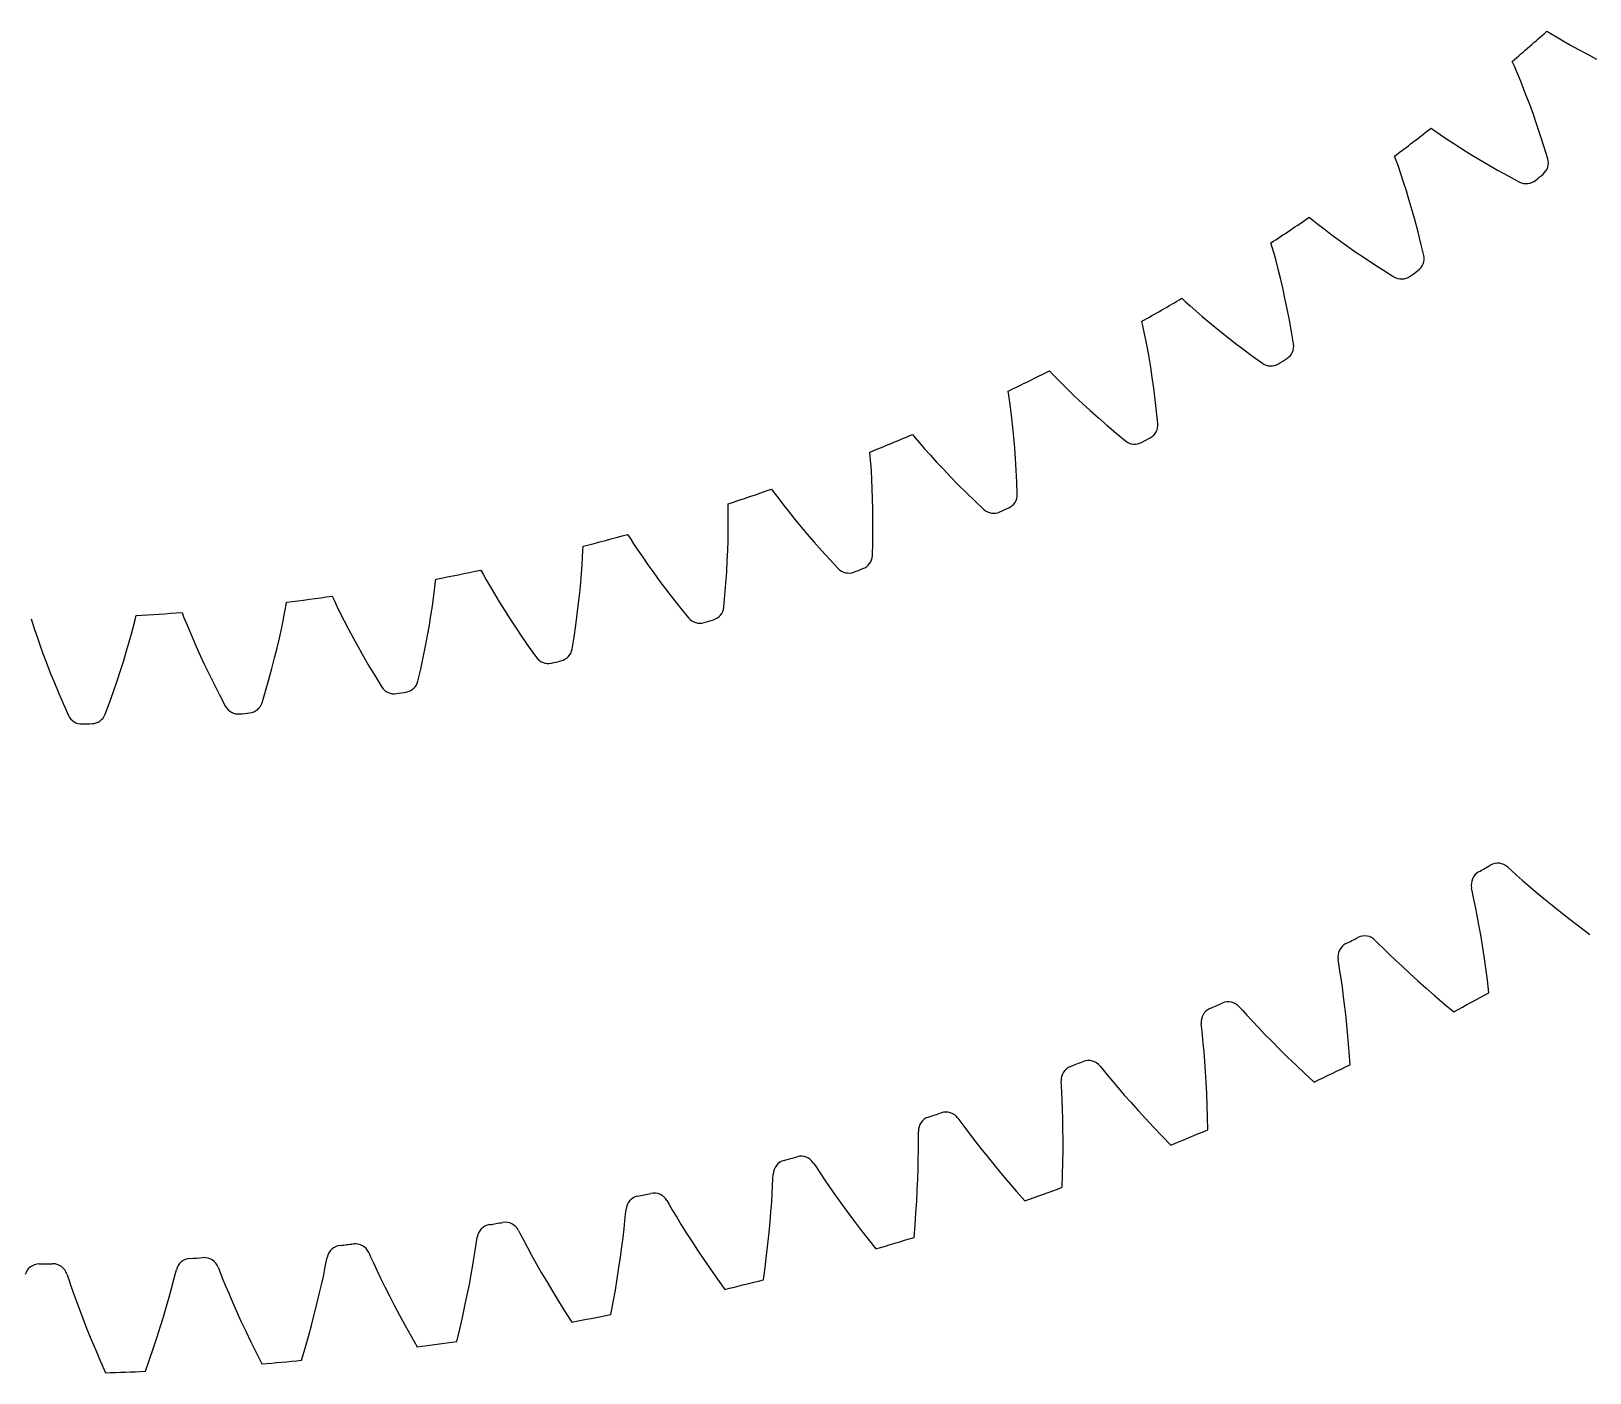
# Model space of a CAD drawing. Header units: millimetres. Extents: x -62 to 62, y -62 to 62.
# Drawn here: x 0.47 to 32.27, y -62.47 to -35.09 of the extents above; entities that cross this region are included whole.
import ezdxf

# ---------------------------------------------------------------- set-up
doc = ezdxf.new("R2010")
doc.units = ezdxf.units.MM

msp = doc.modelspace()

# ---------------------------------------------------------------- linework, layer by layer
at = {"layer": 'thin_ring_external'}
for p, q in [((30.599969, -52.150093), (30.671018, -52.212879)), ((30.671018, -52.212879), (30.773781, -52.305325)), ((30.773781, -52.305325), (30.89503, -52.412638)), ((30.89503, -52.412638), (31.030671, -52.530536)), ((29.882171, -52.66832), (29.863321, -52.575397)), ((29.91085, -52.803539), (29.882171, -52.66832)), ((31.030671, -52.530536), (31.178614, -52.656663)), ((31.178614, -52.656663), (31.337579, -52.789473)), ((31.337579, -52.789473), (31.506705, -52.927847)), ((29.943161, -52.962199), (29.91085, -52.803539)), ((29.977443, -53.138617), (29.943161, -52.962199)), ((31.506705, -52.927847), (31.685372, -53.070924)), ((31.685372, -53.070924), (31.873117, -53.218014)), ((30.012701, -53.329803), (29.977443, -53.138617)), ((30.048235, -53.533877), (30.012701, -53.329803)), ((31.873117, -53.218014), (32.06958, -53.368545)), ((32.06958, -53.368545), (32.274476, -53.522034)), ((27.897238, -53.644519), (27.964988, -53.710851)), ((27.964988, -53.710851), (28.062898, -53.808424)), ((30.083508, -53.74953), (30.048235, -53.533877)), ((30.118082, -53.975799), (30.083508, -53.74953)), ((27.153916, -54.125419), (27.139835, -54.031654)), ((28.062898, -53.808424), (28.178508, -53.921787)), ((28.178508, -53.921787), (28.307953, -54.046457)), ((28.307953, -54.046457), (28.449263, -54.179974)), ((30.151593, -54.211936), (30.118082, -53.975799)), ((27.175653, -54.261926), (27.153916, -54.125419)), ((27.199821, -54.422029), (27.175653, -54.261926)), ((28.449263, -54.179974), (28.601239, -54.320728)), ((28.601239, -54.320728), (28.763079, -54.467557)), ((30.183726, -54.457344), (30.151593, -54.211936)), ((27.22505, -54.599967), (27.199821, -54.422029)), ((27.2505, -54.792704), (27.22505, -54.599967)), ((28.763079, -54.467557), (28.934207, -54.61957)), ((28.934207, -54.61957), (29.114197, -54.776054)), ((30.214203, -54.711534), (30.183726, -54.457344)), ((25.121727, -54.998993), (25.186002, -55.068697)), ((27.275568, -54.998325), (27.2505, -54.792704)), ((27.299782, -55.215499), (27.275568, -54.998325)), ((29.114197, -54.776054), (29.302718, -54.936421)), ((29.302718, -54.936421), (29.499509, -55.100172)), ((25.186002, -55.068697), (25.278801, -55.171142)), ((25.278801, -55.171142), (25.388473, -55.290261)), ((25.388473, -55.290261), (25.511383, -55.421377)), ((27.322758, -55.443238), (27.299782, -55.215499)), ((24.354819, -55.44131), (24.345545, -55.346949)), ((24.369558, -55.578749), (24.354819, -55.44131)), ((24.385519, -55.739877), (24.369558, -55.578749)), ((25.511383, -55.421377), (25.645691, -55.561936)), ((25.645691, -55.561936), (25.790282, -55.710266)), ((27.344168, -55.680778), (27.322758, -55.443238)), ((24.401629, -55.918872), (24.385519, -55.739877)), ((24.417205, -56.112657), (24.401629, -55.918872)), ((25.790282, -55.710266), (25.944413, -55.865167)), ((25.944413, -55.865167), (26.107557, -56.025719)), ((27.363729, -55.927506), (27.344168, -55.680778)), ((27.381187, -56.182921), (27.363729, -55.927506)), ((22.280676, -56.20998), (22.341308, -56.282875)), ((22.341308, -56.282875), (22.428755, -56.389925)), ((24.431741, -56.31929), (24.417205, -56.112657)), ((26.107557, -56.025719), (26.279321, -56.19119)), ((26.279321, -56.19119), (26.459408, -56.360974)), ((21.492183, -56.612562), (21.487739, -56.51785)), ((21.499885, -56.750574), (21.492183, -56.612562)), ((22.428755, -56.389925), (22.532201, -56.514488)), ((22.532201, -56.514488), (22.648256, -56.65171)), ((24.444835, -56.537417), (24.431741, -56.31929)), ((24.456153, -56.766032), (24.444835, -56.537417)), ((26.459408, -56.360974), (26.647581, -56.534559)), ((21.507598, -56.912307), (21.499885, -56.750574)), ((21.514548, -57.09189), (21.507598, -56.912307)), ((22.648256, -56.65171), (22.775212, -56.798943)), ((22.775212, -56.798943), (22.912041, -56.954462)), ((24.465406, -57.004355), (24.456153, -56.766032)), ((21.520209, -57.286218), (21.514548, -57.09189)), ((22.912041, -56.954462), (23.058062, -57.117031)), ((23.058062, -57.117031), (23.212794, -57.285704)), ((24.472342, -57.25176), (24.465406, -57.004355)), ((18.573477, -57.636117), (18.573875, -57.541303)), ((19.381497, -57.274322), (19.438328, -57.350218)), ((19.438328, -57.350218), (19.520195, -57.461593)), ((19.520195, -57.461593), (19.617146, -57.591276)), ((21.524175, -57.493324), (21.520209, -57.286218)), ((21.526114, -57.711834), (21.524175, -57.493324)), ((23.212794, -57.285704), (23.375886, -57.45973)), ((23.375886, -57.45973), (23.547068, -57.638487)), ((24.476737, -57.507733), (24.472342, -57.25176)), ((18.574122, -57.774343), (18.573477, -57.636117)), ((18.573567, -57.936259), (18.574122, -57.774343)), ((19.617146, -57.591276), (19.726043, -57.734244)), ((19.726043, -57.734244), (19.845315, -57.887767)), ((21.525744, -57.940729), (21.526114, -57.711834)), ((23.547068, -57.638487), (23.726133, -57.821455)), ((16.431754, -58.189241), (16.484635, -58.26794)), ((18.567068, -58.310326), (18.571338, -58.115963)), ((18.571338, -58.115963), (18.573567, -57.936259)), ((19.845315, -57.887767), (19.974025, -58.050071)), ((19.974025, -58.050071), (20.111554, -58.219883)), ((21.517111, -58.426651), (21.522816, -58.179214)), ((21.522816, -58.179214), (21.525744, -57.940729)), ((15.599901, -58.647385), (15.606315, -58.509307)), ((15.606315, -58.509307), (15.611553, -58.414636)), ((16.484635, -58.26794), (16.560709, -58.38335)), ((16.560709, -58.38335), (16.650912, -58.517814)), ((16.650912, -58.517814), (16.752367, -58.666157)), ((18.551234, -58.735689), (18.560455, -58.517364)), ((18.560455, -58.517364), (18.567068, -58.310326)), ((20.111554, -58.219883), (20.257473, -58.396237)), ((20.257473, -58.396237), (20.411466, -58.578363)), ((21.508429, -58.682514), (21.517111, -58.426651)), ((15.579677, -58.988417), (15.591079, -58.809062)), ((15.591079, -58.809062), (15.599901, -58.647385)), ((16.752367, -58.666157), (16.863644, -58.82557)), ((16.863644, -58.82557), (16.983899, -58.994233)), ((18.539177, -58.964266), (18.551234, -58.735689)), ((20.411466, -58.578363), (20.573297, -58.765628)), ((20.573297, -58.765628), (20.742786, -58.9575)), ((12.598437, -59.229853), (12.608503, -59.135573)), ((13.439142, -58.952352), (13.487936, -59.033649)), ((13.487936, -59.033649), (13.558018, -59.152792)), ((13.558018, -59.152792), (13.641237, -59.291687)), ((15.565489, -59.182309), (15.579677, -58.988417)), ((16.983899, -58.994233), (17.112578, -59.170847)), ((18.524076, -59.20229), (18.539177, -58.964266)), ((12.567915, -59.528438), (12.584981, -59.367423)), ((12.584981, -59.367423), (12.598437, -59.229853)), ((13.641237, -59.291687), (13.734985, -59.445016)), ((13.734985, -59.445016), (13.837978, -59.609903)), ((15.527956, -59.606309), (15.548312, -59.388739)), ((15.548312, -59.388739), (15.565489, -59.182309)), ((17.112578, -59.170847), (17.249301, -59.354421)), ((17.249301, -59.354421), (17.393794, -59.544173)), ((18.484009, -59.704199), (18.505743, -59.449113)), ((18.505743, -59.449113), (18.524076, -59.20229)), ((9.557692, -59.795875), (9.572558, -59.702232)), ((10.41147, -59.561662), (10.456049, -59.645345)), ((10.456049, -59.645345), (10.519955, -59.767911)), ((10.519955, -59.767911), (10.595974, -59.910874)), ((12.523301, -59.899892), (12.54737, -59.706978)), ((12.54737, -59.706978), (12.567915, -59.528438)), ((13.837978, -59.609903), (13.949464, -59.784487)), ((13.949464, -59.784487), (14.068957, -59.96744)), ((15.504243, -59.833972), (15.527956, -59.606309)), ((17.393794, -59.544173), (17.545852, -59.739457)), ((17.545852, -59.739457), (17.705323, -59.939733)), ((7.356635, -60.015583), (7.396883, -60.101433)), ((7.396883, -60.101433), (7.454448, -60.227103)), ((9.482329, -60.26977), (9.511964, -60.092512)), ((9.511964, -60.092512), (9.537229, -59.932578)), ((9.537229, -59.932578), (9.557692, -59.795875)), ((10.595974, -59.910874), (10.681771, -60.06879)), ((10.681771, -60.06879), (10.77621, -60.238721)), ((12.464167, -60.321422), (12.495606, -60.105176)), ((12.495606, -60.105176), (12.523301, -59.899892)), ((14.068957, -59.96744), (14.196129, -60.157757)), ((15.446097, -60.31648), (15.477008, -60.070915)), ((15.477008, -60.070915), (15.504243, -59.833972)), ((3.409394, -60.458846), (3.433733, -60.367208)), ((4.282607, -60.312931), (4.318419, -60.400723)), ((4.318419, -60.400723), (4.369492, -60.529168)), ((6.431197, -60.499811), (6.464595, -60.341376)), ((6.464595, -60.341376), (6.492011, -60.205896)), ((6.492011, -60.205896), (6.51164, -60.113134)), ((7.454448, -60.227103), (7.523068, -60.37376)), ((7.523068, -60.37376), (7.600689, -60.535851)), ((9.448441, -60.461204), (9.482329, -60.26977)), ((10.77621, -60.238721), (10.878636, -60.418769)), ((10.878636, -60.418769), (10.988632, -60.607585)), ((12.42886, -60.547578), (12.464167, -60.321422)), ((14.196129, -60.157757), (14.330744, -60.354638)), ((14.330744, -60.354638), (14.472633, -60.557432)), ((15.411365, -60.570123), (15.446097, -60.31648)), ((1.197406, -60.452928), (1.228689, -60.542435)), ((1.228689, -60.542435), (1.273137, -60.67332)), ((1.273137, -60.67332), (1.326442, -60.826212)), ((3.333651, -60.749274), (3.375096, -60.59275)), ((3.375096, -60.59275), (3.409394, -60.458846)), ((4.369492, -60.529168), (4.430534, -60.679138)), ((4.430534, -60.679138), (4.499778, -60.844981)), ((6.348931, -60.864778), (6.39255, -60.675325)), ((6.39255, -60.675325), (6.431197, -60.499811)), ((7.600689, -60.535851), (7.686328, -60.710382)), ((7.686328, -60.710382), (7.779427, -60.895426)), ((9.367861, -60.879164), (9.4103, -60.664806)), ((9.4103, -60.664806), (9.448441, -60.461204)), ((10.988632, -60.607585), (11.10592, -60.804147)), ((12.389562, -60.782821), (12.42886, -60.547578)), ((14.472633, -60.557432), (14.621669, -60.765589)), ((1.326442, -60.826212), (1.387127, -60.995374)), ((1.387127, -60.995374), (1.45452, -61.177729)), ((3.232857, -61.109564), (3.286093, -60.922585)), ((3.286093, -60.922585), (3.333651, -60.749274)), ((4.499778, -60.844981), (4.576394, -61.023658)), ((4.576394, -61.023658), (4.659923, -61.213213)), ((6.300444, -61.066167), (6.348931, -60.864778)), ((7.779427, -60.895426), (7.879638, -61.089612)), ((9.321052, -61.103222), (9.367861, -60.879164)), ((11.10592, -60.804147), (11.230307, -61.007645)), ((11.230307, -61.007645), (11.361656, -61.217419)), ((12.298516, -61.278026), (12.346153, -61.026487)), ((12.346153, -61.026487), (12.389562, -60.782821)), ((1.45452, -61.177729), (1.528261, -61.371303)), ((1.528261, -61.371303), (1.608145, -61.574697)), ((3.11007, -61.517127), (3.174151, -61.308214)), ((3.174151, -61.308214), (3.232857, -61.109564)), ((4.659923, -61.213213), (4.750088, -61.412263)), ((6.188927, -61.499455), (6.247115, -61.278079)), ((6.247115, -61.278079), (6.300444, -61.066167)), ((7.879638, -61.089612), (7.986737, -61.291906)), ((7.986737, -61.291906), (8.100571, -61.50149)), ((9.213999, -61.577283), (9.269794, -61.336151)), ((9.269794, -61.336151), (9.321052, -61.103222)), ((11.361656, -61.217419), (11.499869, -61.432915)), ((1.608145, -61.574697), (1.694054, -61.786859)), ((3.040655, -61.735242), (3.11007, -61.517127)), ((4.750088, -61.412263), (4.846717, -61.619762)), ((4.846717, -61.619762), (4.949701, -61.834885)), ((6.125842, -61.729463), (6.188927, -61.499455)), ((8.100571, -61.50149), (8.221037, -61.717697)), ((9.153581, -61.826062), (9.213999, -61.577283)), ((1.694054, -61.786859), (1.785919, -62.00696)), ((1.785919, -62.00696), (1.883707, -62.234326)), ((2.885812, -62.195914), (2.965908, -61.96173)), ((2.965908, -61.96173), (3.040655, -61.735242)), ((4.949701, -61.834885), (5.058971, -62.056961)), ((5.984765, -62.212801), (6.057808, -61.967432)), ((6.057808, -61.967432), (6.125842, -61.729463)), ((8.221037, -61.717697), (8.348067, -61.939969)), ((1.883707, -62.234326), (1.987405, -62.468394)), ((2.800336, -62.437233), (2.885812, -62.195914)), ((5.058971, -62.056961), (5.174486, -62.285429))]:
    msp.add_line(p, q, dxfattribs=at)
for centre, radius, start, end in [((0, 0), 60.25, 299.86936, 300.13064), ((30.394485, -52.368672), 0.3, 46.76868, 120.13064), ((30.155358, -52.506732), 0.3, 119.86936, 193.23132), ((27.434997, -53.97799), 0.3, 116.94253, 190.30449), ((0, 0), 60.25, 296.94253, 297.203811), ((27.680862, -53.85232), 0.3, 43.841851, 117.203811), ((0, 0), 60.25, 294.015701, 294.276982), ((24.895022, -55.195474), 0.3, 40.915022, 114.276982), ((0, 0), 62.5, 298.163689, 298.909482), ((24.643061, -55.308426), 0.3, 114.015701, 187.377661), ((21.786835, -56.494569), 0.3, 111.088872, 184.450832), ((0, 0), 60.25, 291.088872, 291.350153), ((22.044234, -56.394629), 0.3, 37.988193, 111.350153), ((0, 0), 62.5, 295.23686, 295.982652), ((18.873769, -57.533324), 0.3, 108.162042, 181.524003), ((0, 0), 60.25, 288.162042, 288.423323), ((19.135936, -57.446658), 0.3, 35.061363, 108.423323), ((0, 0), 62.5, 292.310031, 293.055823), ((15.911463, -58.421981), 0.3, 105.235213, 178.597173), ((0, 0), 60.25, 285.235213, 285.496494), ((16.177713, -58.348814), 0.3, 32.134534, 105.496494), ((0, 0), 60.25, 282.308384, 282.569665), ((13.177285, -59.098745), 0.3, 29.207705, 102.569665), ((0, 0), 62.5, 289.383201, 290.128994), ((12.907647, -59.158221), 0.3, 102.308384, 175.670344), ((9.870155, -59.740125), 0.3, 99.381555, 172.743515), ((0, 0), 60.25, 279.381555, 279.642836), ((10.142479, -59.694494), 0.3, 26.280875, 99.642836), ((0, 0), 62.5, 286.456372, 287.202165), ((6.806914, -60.166173), 0.3, 96.454725, 169.816686), ((0, 0), 60.25, 276.454725, 276.716006), ((7.081213, -60.134507), 0.3, 23.354046, 96.716006), ((0.635194, -60.546668), 0.3, 90.601067, 163.963027), ((0, 0), 60.25, 270.601067, 270.862348), ((0.911292, -60.543142), 0.3, 17.500388, 90.862348), ((3.725914, -60.435255), 0.3, 93.527896, 166.889856), ((0, 0), 60.25, 273.527896, 273.789177), ((4.001472, -60.417636), 0.3, 20.427217, 93.789177), ((0, 0), 62.5, 283.529543, 284.275335), ((0, 0), 62.5, 280.602714, 281.348506), ((0, 0), 62.5, 277.675884, 278.421677), ((0, 0), 62.5, 274.749055, 275.494847), ((0, 0), 62.5, 271.822226, 272.568018)]:
    msp.add_arc(centre, radius, start, end, dxfattribs=at)
at = {"layer": 'thin_ring_internal'}
for p, q in [((31.39748, -35.090038), (31.475903, -35.137733)), ((31.475903, -35.137733), (31.591409, -35.206695)), ((31.591409, -35.206695), (31.727612, -35.286134)), ((31.727612, -35.286134), (31.879874, -35.372654)), ((31.879874, -35.372654), (32.04581, -35.464339)), ((32.04581, -35.464339), (32.223947, -35.559908)), ((32.223947, -35.559908), (32.413282, -35.658414)), ((30.728695, -35.793016), (30.691644, -35.709039)), ((30.781991, -35.916536), (30.728695, -35.793016)), ((30.842972, -36.061942), (30.781991, -35.916536)), ((30.908877, -36.224195), (30.842972, -36.061942)), ((30.978119, -36.400679), (30.908877, -36.224195)), ((31.049619, -36.589766), (30.978119, -36.400679)), ((31.122569, -36.790339), (31.049619, -36.589766)), ((31.19633, -37.00158), (31.122569, -36.790339)), ((29.035257, -37.068401), (29.110393, -37.121123)), ((29.110393, -37.121123), (29.221141, -37.197492)), ((29.221141, -37.197492), (29.351857, -37.285669)), ((31.270379, -37.222861), (31.19633, -37.00158)), ((29.351857, -37.285669), (29.498135, -37.381962)), ((29.498135, -37.381962), (29.657719, -37.484304)), ((29.657719, -37.484304), (29.829224, -37.591318)), ((31.344271, -37.453686), (31.270379, -37.222861)), ((31.418439, -37.692964), (31.344271, -37.453686)), ((28.321927, -37.726134), (28.290448, -37.639913)), ((28.36703, -37.852874), (28.321927, -37.726134)), ((29.829224, -37.591318), (30.011711, -37.701996)), ((30.011711, -37.701996), (30.204503, -37.815552)), ((30.204503, -37.815552), (30.407086, -37.931348)), ((28.418371, -38.001958), (28.36703, -37.852874)), ((28.473523, -38.168174), (28.418371, -38.001958)), ((30.407086, -37.931348), (30.61906, -38.048851)), ((30.61906, -38.048851), (30.839271, -38.168275)), ((28.531075, -38.348808), (28.473523, -38.168174)), ((28.590054, -38.542167), (28.531075, -38.348808)), ((28.649729, -38.747082), (28.590054, -38.542167)), ((28.709518, -38.962694), (28.649729, -38.747082)), ((26.548701, -38.888031), (26.620227, -38.945554)), ((26.620227, -38.945554), (26.725744, -39.029003)), ((26.725744, -39.029003), (26.850413, -39.125541)), ((28.768936, -39.188345), (28.709518, -38.962694)), ((25.79388, -39.497702), (25.768108, -39.409607)), ((26.850413, -39.125541), (26.99008, -39.231194)), ((26.99008, -39.231194), (27.142629, -39.343755)), ((27.142629, -39.343755), (27.306767, -39.461757)), ((28.827572, -39.423508), (28.768936, -39.188345)), ((28.885932, -39.667125), (28.827572, -39.423508)), ((25.830598, -39.627121), (25.79388, -39.497702)), ((25.872078, -39.779243), (25.830598, -39.627121)), ((27.306767, -39.461757), (27.481625, -39.584133)), ((27.481625, -39.584133), (27.666577, -39.710055)), ((27.666577, -39.710055), (27.861153, -39.838852)), ((25.916241, -39.94871), (25.872078, -39.779243)), ((25.961855, -40.132722), (25.916241, -39.94871)), ((27.861153, -39.838852), (28.064988, -39.969968)), ((28.064988, -39.969968), (28.276917, -40.103539)), ((26.008062, -40.329524), (25.961855, -40.132722)), ((26.054208, -40.537903), (26.008062, -40.329524)), ((23.948459, -40.541137), (24.01607, -40.603215)), ((24.01607, -40.603215), (24.115903, -40.693387)), ((24.115903, -40.693387), (24.233991, -40.797871)), ((26.099766, -40.756964), (26.054208, -40.537903)), ((23.15538, -41.100135), (23.135425, -41.010543)), ((24.233991, -40.797871), (24.366449, -40.912433)), ((24.366449, -40.912433), (24.51131, -41.034729)), ((26.144299, -40.986018), (26.099766, -40.756964)), ((26.187429, -41.224512), (26.144299, -40.986018)), ((23.183555, -41.231678), (23.15538, -41.100135)), ((23.214997, -41.386188), (23.183555, -41.231678)), ((24.51131, -41.034729), (24.667379, -41.163215)), ((24.667379, -41.163215), (24.833859, -41.296765)), ((24.833859, -41.296765), (25.010179, -41.434513)), ((26.229731, -41.471425), (26.187429, -41.224512)), ((23.247982, -41.55818), (23.214997, -41.386188)), ((23.281463, -41.744782), (23.247982, -41.55818)), ((25.010179, -41.434513), (25.195915, -41.575761)), ((25.195915, -41.575761), (25.390738, -41.719927)), ((23.3147, -41.944184), (23.281463, -41.744782)), ((23.347118, -42.155135), (23.3147, -41.944184)), ((25.390738, -41.719927), (25.593477, -41.867073)), ((21.245667, -42.02064), (21.309073, -42.087007)), ((21.309073, -42.087007), (21.402795, -42.183514)), ((21.402795, -42.183514), (21.513796, -42.295499)), ((21.513796, -42.295499), (21.638478, -42.418478)), ((23.378251, -42.376707), (23.347118, -42.155135)), ((20.417726, -42.52657), (20.403673, -42.435865)), ((20.437236, -42.659675), (20.417726, -42.52657)), ((21.638478, -42.418478), (21.775029, -42.549987)), ((21.775029, -42.549987), (21.922361, -42.688405)), ((23.407708, -42.608183), (23.378251, -42.376707)), ((23.435148, -42.848987), (23.407708, -42.608183)), ((20.458506, -42.81591), (20.437236, -42.659675)), ((20.480171, -42.989692), (20.458506, -42.81591)), ((21.922361, -42.688405), (22.07975, -42.832557)), ((22.07975, -42.832557), (22.246683, -42.981543)), ((23.46121, -43.098138), (23.435148, -42.848987)), ((20.501377, -43.178083), (20.480171, -42.989692)), ((20.5215, -43.379233), (20.501377, -43.178083)), ((22.246683, -42.981543), (22.422783, -43.134636)), ((22.422783, -43.134636), (22.60776, -43.291235)), ((18.451897, -43.320203), (18.510827, -43.390575)), ((18.510827, -43.390575), (18.598036, -43.493006)), ((18.598036, -43.493006), (18.701475, -43.61201)), ((20.540052, -43.591852), (20.5215, -43.379233)), ((22.60776, -43.291235), (22.800442, -43.451326)), ((17.592639, -43.770901), (17.584548, -43.679471)), ((17.603402, -43.904997), (17.592639, -43.770901)), ((18.701475, -43.61201), (18.817847, -43.742881)), ((18.817847, -43.742881), (18.945505, -43.88304)), ((18.945505, -43.88304), (19.083469, -44.030797)), ((20.556628, -43.814986), (20.540052, -43.591852)), ((20.570882, -44.047892), (20.556628, -43.814986)), ((17.614408, -44.062288), (17.603402, -43.904997)), ((17.624661, -44.237115), (17.614408, -44.062288)), ((19.083469, -44.030797), (19.231092, -44.184934)), ((19.231092, -44.184934), (19.387924, -44.344519)), ((20.582513, -44.289976), (20.570882, -44.047892)), ((15.579113, -44.434263), (15.633314, -44.508338)), ((15.633314, -44.508338), (15.713637, -44.616254)), ((17.6335, -44.42649), (17.624661, -44.237115)), ((17.640425, -44.628525), (17.6335, -44.42649)), ((19.387924, -44.344519), (19.553634, -44.508801)), ((19.553634, -44.508801), (19.727973, -44.677164)), ((20.592225, -44.540298), (20.582513, -44.289976)), ((14.692218, -44.827798), (14.690124, -44.736034)), ((14.694188, -44.96231), (14.692218, -44.827798)), ((15.713637, -44.616254), (15.809072, -44.741769)), ((15.809072, -44.741769), (15.916635, -44.87997)), ((17.645031, -44.841902), (17.640425, -44.628525)), ((17.646977, -45.065642), (17.645031, -44.841902)), ((19.727973, -44.677164), (19.909771, -44.849514)), ((14.693679, -45.295108), (14.694883, -45.119985)), ((14.694883, -45.119985), (14.694188, -44.96231)), ((15.916635, -44.87997), (16.034853, -45.028178)), ((16.034853, -45.028178), (16.162858, -45.184642)), ((17.645968, -45.298983), (17.646977, -45.065642)), ((12.639617, -45.358049), (12.688857, -45.43551)), ((12.688857, -45.43551), (12.76195, -45.548448)), ((14.690114, -45.484655), (14.693679, -45.295108)), ((16.162858, -45.184642), (16.300084, -45.348105)), ((16.300084, -45.348105), (16.446143, -45.517604)), ((17.641742, -45.541309), (17.645968, -45.298983)), ((11.722051, -45.827088), (11.728882, -45.692735)), ((11.728882, -45.692735), (11.732795, -45.601031)), ((12.76195, -45.548448), (12.848972, -45.679936)), ((12.848972, -45.679936), (12.947266, -45.824877)), ((14.674451, -45.899933), (14.68381, -45.686711)), ((14.68381, -45.686711), (14.690114, -45.484655)), ((16.446143, -45.517604), (16.600754, -45.692373)), ((16.600754, -45.692373), (16.763708, -45.871777)), ((17.635061, -45.79173), (17.641742, -45.541309)), ((9.645996, -46.087604), (9.690065, -46.16812)), ((11.699777, -46.15914), (11.712432, -45.984471)), ((11.712432, -45.984471), (11.722051, -45.827088)), ((12.947266, -45.824877), (13.055537, -45.980499)), ((13.055537, -45.980499), (13.173035, -46.145)), ((14.66176, -46.123321), (14.674451, -45.899933)), ((16.763708, -45.871777), (16.933845, -46.055649)), ((8.699718, -46.495628), (8.715322, -46.362009)), ((8.715322, -46.362009), (8.725224, -46.270757)), ((9.690065, -46.16812), (9.755615, -46.285597)), ((9.755615, -46.285597), (9.833851, -46.422494)), ((9.833851, -46.422494), (9.922454, -46.573554)), ((11.664317, -46.549259), (11.683822, -46.348049)), ((11.683822, -46.348049), (11.699777, -46.15914)), ((13.173035, -46.145), (13.299276, -46.317087)), ((13.299276, -46.317087), (13.433937, -46.495777)), ((14.625425, -46.597627), (14.645491, -46.356096)), ((14.645491, -46.356096), (14.66176, -46.123321)), ((5.664442, -46.832754), (5.68029, -46.742345)), ((6.61107, -46.619806), (6.649778, -46.703032)), ((6.649778, -46.703032), (6.707505, -46.824544)), ((8.655775, -46.825512), (8.679826, -46.652044)), ((8.679826, -46.652044), (8.699718, -46.495628)), ((9.922454, -46.573554), (10.020316, -46.735924)), ((10.020316, -46.735924), (10.126803, -46.907757)), ((11.641032, -46.761412), (11.664317, -46.549259)), ((13.433937, -46.495777), (13.576786, -46.680284)), ((13.576786, -46.680284), (13.727658, -46.869961)), ((14.60238, -46.847074), (14.625425, -46.597627)), ((2.589305, -47.102953), (2.611033, -47.013775)), ((3.547834, -46.952374), (3.581016, -47.037953)), ((3.581016, -47.037953), (3.630672, -47.16298)), ((5.610052, -47.119846), (5.640132, -46.965066)), ((5.640132, -46.965066), (5.664442, -46.832754)), ((6.707505, -46.824544), (6.776619, -46.966265)), ((6.776619, -46.966265), (6.855153, -47.122796)), ((8.594876, -47.212476), (8.627499, -47.012973)), ((8.627499, -47.012973), (8.655775, -46.825512)), ((10.126803, -46.907757), (10.241519, -47.087733)), ((11.5823, -47.214705), (11.613758, -46.983492)), ((11.613758, -46.983492), (11.641032, -46.761412)), ((13.727658, -46.869961), (13.885404, -47.064566)), ((0.469406, -47.083885), (0.49692, -47.171451)), ((0.49692, -47.171451), (0.538292, -47.299458)), ((0.538292, -47.299458), (0.588316, -47.448988)), ((2.469768, -47.554719), (2.516255, -47.385874)), ((2.516255, -47.385874), (2.556393, -47.233392)), ((2.556393, -47.233392), (2.589305, -47.102953)), ((3.630672, -47.16298), (3.690369, -47.308919)), ((3.690369, -47.308919), (3.758498, -47.470251)), ((5.534231, -47.47658), (5.574707, -47.29137)), ((5.574707, -47.29137), (5.610052, -47.119846)), ((6.855153, -47.122796), (6.942186, -47.291219)), ((6.942186, -47.291219), (7.037206, -47.469649)), ((8.557765, -47.422653), (8.594876, -47.212476)), ((10.241519, -47.087733), (10.364204, -47.274847)), ((10.364204, -47.274847), (10.49468, -47.468302)), ((11.54648, -47.454406), (11.5823, -47.214705)), ((0.588316, -47.448988), (0.645748, -47.614431)), ((0.645748, -47.614431), (0.710052, -47.792773)), ((2.417265, -47.736885), (2.469768, -47.554719)), ((3.758498, -47.470251), (3.834329, -47.644005)), ((3.834329, -47.644005), (3.917476, -47.828268)), ((5.437853, -47.880822), (5.48863, -47.673523)), ((5.48863, -47.673523), (5.534231, -47.47658)), ((7.037206, -47.469649), (7.139906, -47.656742)), ((7.139906, -47.656742), (7.250091, -47.85148)), ((8.469512, -47.871133), (8.516025, -47.642473)), ((8.516025, -47.642473), (8.557765, -47.422653)), ((10.49468, -47.468302), (10.632824, -47.667441)), ((10.632824, -47.667441), (10.777505, -47.871946)), ((11.50717, -47.701812), (11.54648, -47.454406)), ((0.710052, -47.792773), (0.78097, -47.982079)), ((0.78097, -47.982079), (0.85837, -48.180977)), ((2.294654, -48.133958), (2.358881, -47.930424)), ((2.358881, -47.930424), (2.417265, -47.736885)), ((3.917476, -47.828268), (4.007719, -48.021678)), ((4.007719, -48.021678), (4.104931, -48.223205)), ((5.381824, -48.097442), (5.437853, -47.880822)), ((7.250091, -47.85148), (7.367635, -48.053054)), ((8.418092, -48.107979), (8.469512, -47.871133)), ((0.85837, -48.180977), (0.942194, -48.38843)), ((2.224578, -48.34645), (2.294654, -48.133958)), ((4.104931, -48.223205), (4.20904, -48.432035)), ((5.253656, -48.555545), (5.320457, -48.32257)), ((5.320457, -48.32257), (5.381824, -48.097442)), ((7.367635, -48.053054), (7.492458, -48.260801)), ((7.492458, -48.260801), (7.623454, -48.474331)), ((8.362685, -48.352284), (8.418092, -48.107979)), ((0.942194, -48.38843), (1.032422, -48.603622)), ((1.032422, -48.603622), (1.12906, -48.825885)), ((2.066723, -48.79519), (2.148618, -48.567082)), ((2.148618, -48.567082), (2.224578, -48.34645)), ((4.20904, -48.432035), (4.320009, -48.647501)), ((4.320009, -48.647501), (4.436759, -48.869142)), ((5.182389, -48.795704), (5.253656, -48.555545)), ((1.12906, -48.825885), (1.231065, -49.054687)), ((1.979901, -49.030173), (2.066723, -48.79519))]:
    msp.add_line(p, q, dxfattribs=at)
for centre, radius, start, end in [((0, 0), 47.086224, 310.678805, 311.821195), ((0, 0), 47.086224, 306.928805, 308.071195), ((31.130128, -37.775887), 0.3, 309.491049, 16.046133), ((30.976848, -37.901681), 0.3, 242.703867, 309.258951), ((0, 0), 49.25, 309.258951, 309.491049), ((0, 0), 47.086224, 303.178805, 304.321195), ((28.592814, -39.731014), 0.3, 305.741049, 12.296133), ((0, 0), 49.25, 305.508951, 305.741049), ((28.431635, -39.846513), 0.3, 238.953867, 305.508951), ((0, 0), 47.086224, 299.428805, 300.571195), ((25.933062, -41.516006), 0.3, 301.991049, 8.546133), ((25.764674, -41.620717), 0.3, 235.203867, 301.758951), ((0, 0), 49.25, 301.758951, 301.991049), ((0, 0), 47.086224, 295.678805, 296.821195), ((23.162261, -43.123221), 0.3, 298.241049, 4.796133), ((0, 0), 47.086224, 291.928805, 293.071195), ((22.987385, -43.216694), 0.3, 231.453867, 298.008951), ((0, 0), 49.25, 298.008951, 298.241049), ((0, 0), 47.086224, 288.178805, 289.321195), ((0, 0), 49.25, 294.258951, 294.491049), ((20.292275, -44.545775), 0.3, 294.491049, 1.046133), ((20.11166, -44.627611), 0.3, 227.703867, 294.258951), ((0, 0), 47.086224, 284.428805, 285.571195), ((17.335395, -45.777577), 0.3, 290.741049, 357.296133), ((0, 0), 47.086224, 280.678805, 281.821195), ((17.149814, -45.847425), 0.3, 223.953867, 290.508951), ((0, 0), 49.25, 290.508951, 290.741049), ((0, 0), 47.086224, 276.928805, 278.071195), ((0, 0), 47.086224, 273.178805, 274.321195), ((14.11453, -46.870914), 0.3, 220.203867, 286.758951), ((14.304282, -46.813353), 0.3, 286.991049, 353.546133), ((0, 0), 49.25, 286.758951, 286.991049), ((11.211915, -47.648667), 0.3, 283.241049, 349.796133), ((11.018805, -47.693694), 0.3, 216.453867, 283.008951), ((0, 0), 49.25, 283.008951, 283.241049), ((7.875896, -48.312242), 0.3, 212.703867, 279.258951), ((0, 0), 49.25, 279.258951, 279.491049), ((8.071538, -48.279942), 0.3, 279.491049, 346.046133), ((4.699262, -48.72391), 0.3, 208.953867, 275.508951), ((4.896597, -48.704475), 0.3, 275.741049, 342.296133), ((1.502504, -48.926935), 0.3, 205.203867, 271.758951), ((0, 0), 49.25, 271.758951, 271.991049), ((1.700688, -48.920447), 0.3, 271.991049, 338.546133), ((0, 0), 49.25, 275.508951, 275.741049)]:
    msp.add_arc(centre, radius, start, end, dxfattribs=at)

doc.saveas('drawing.dxf')
